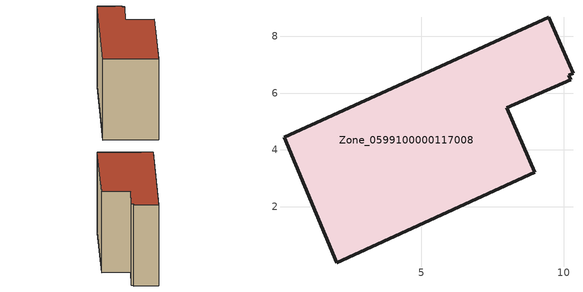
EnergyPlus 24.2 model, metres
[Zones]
Zone_0599100000117008
 floor ground (C_G): 0.17,4.45 9.48,8.66 10.33,6.69 10.18,6.63 10.25,6.46 8,5.48 8.98,3.21 2.02,0.04 z3.23
 wall outside (C_F): 9.48,8.66 0.17,4.45 2.02,0.04 8.98,3.21 8,5.48 10.25,6.46 10.18,6.63 10.33,6.69 9.48,8.66 z3.23:10.96
 roof outside (C_R): 2.02,0.04 8.98,3.21 8,5.48 10.25,6.46 10.18,6.63 10.33,6.69 9.48,8.66 0.17,4.45 z10.96
[BUILDING]
Pand.0599100000117008: North Axis=0; Terrain=City; Loads Convergence Tolerance Value=0.04; Temperature Convergence Tolerance Value=0.4; Solar Distribution=FullExterior; Maximum Number of Warmup Days=25; Minimum Number of Warmup Days=1
[Site:Location]
Rotterdam.The.Hague.AP_ZH_NLD Design_Conditions: Latitude=51.96; Longitude=4.45; Time Zone=1; Elevation=-4.5
[SITE:GROUNDTEMPERATURE:BUILDINGSURFACE]
18, 18, 18, 18, 18, 18, 18, 18, 18, 18, 18, 18
[MATERIAL] Thermal Absorptance=0.9; Solar Absorptance=0.7; Visible Absorptance=0.7
Name | Roughness | Thickness | Conductivity | Density | Specific Heat
G.TI.1946 | MediumSmooth | 0.15 | 1 | 540 | 1210
F.TI.1946 | Rough | 0.3 | 0.857143 | 1920 | 840
R.TI.1946 | MediumRough | 0.2 | 0.1 | 1500 | 1000
[CONSTRUCTION]
C_G: G.TI.1946
C_F: F.TI.1946
C_R: R.TI.1946
[ZONE]
Zone_0599100000117008: Type=1; Multiplier=1; Ceiling Height=Autocalculate; Volume=Autocalculate; Floor Area=autocalculate; Part of Total Floor Area=Yes
[ZONEINFILTRATION:DESIGNFLOWRATE]
Infil_Zone_0599100000117008: Zone or ZoneList or Space or SpaceList=Zone_0599100000117008; Schedule=AlwaysOn; Design Flow Rate Calculation Method=Flow/Area; Flow Rate per Floor Area=0.003; Constant Term Coefficient=1; Temperature Term Coefficient=0; Velocity Term Coefficient=0; Velocity Squared Term Coefficient=0
[HVACTEMPLATE:ZONE:IDEALLOADSAIRSYSTEM]
Zone_0599100000117008: Maximum Heating Supply Air Temperature=50; Minimum Cooling Supply Air Temperature=13; Maximum Heating Supply Air Humidity Ratio=0.0156; Minimum Cooling Supply Air Humidity Ratio=0.0077; Heating Limit=NoLimit; Cooling Limit=NoLimit; Dehumidification Control Type=ConstantSensibleHeatRatio; Cooling Sensible Heat Ratio=0.7; Dehumidification Setpoint=60; Humidification Control Type=None; Humidification Setpoint=30; Outdoor Air Method=None; Outdoor Air Flow Rate per Person=0.00944; Outdoor Air Flow Rate per Zone Floor Area=0; Outdoor Air Flow Rate per Zone=0; Demand Controlled Ventilation Type=None; Outdoor Air Economizer Type=NoEconomizer; Heat Recovery Type=None; Sensible Heat Recovery Effectiveness=0.7; Latent Heat Recovery Effectiveness=0.65
[ZONECONTROL:THERMOSTAT]
ThermostatControl_Zone_0599100000117008: Zone or ZoneList=Zone_0599100000117008; Control Type Schedule=DualSetpointControlType; Control 1=Thermostat_Zone_0599100000117008; Temperature Difference Between Cutout And Setpoint=0
[THERMOSTATSETPOINT:DUALSETPOINT]
Thermostat_Zone_0599100000117008: Heating Setpoint Temperature Schedule=HeatingSetpoint_Zone_0599100000117008; Cooling Setpoint Temperature Schedule=CoolingSetpoint_Zone_0599100000117008
[SCHEDULE:COMPACT]
HeatingSetpoint_Zone_0599100000117008: Through: 12/31, For: AllDays, Until: 24:00, 21
CoolingSetpoint_Zone_0599100000117008: Through: 12/31, For: AllDays, Until: 24:00, 24
DualSetpointControlType: Through: 12/31, For: AllDays, Until: 24:00, 4
AlwaysOn: Through: 12/31, For: AllDays, Until: 24:00, 1
